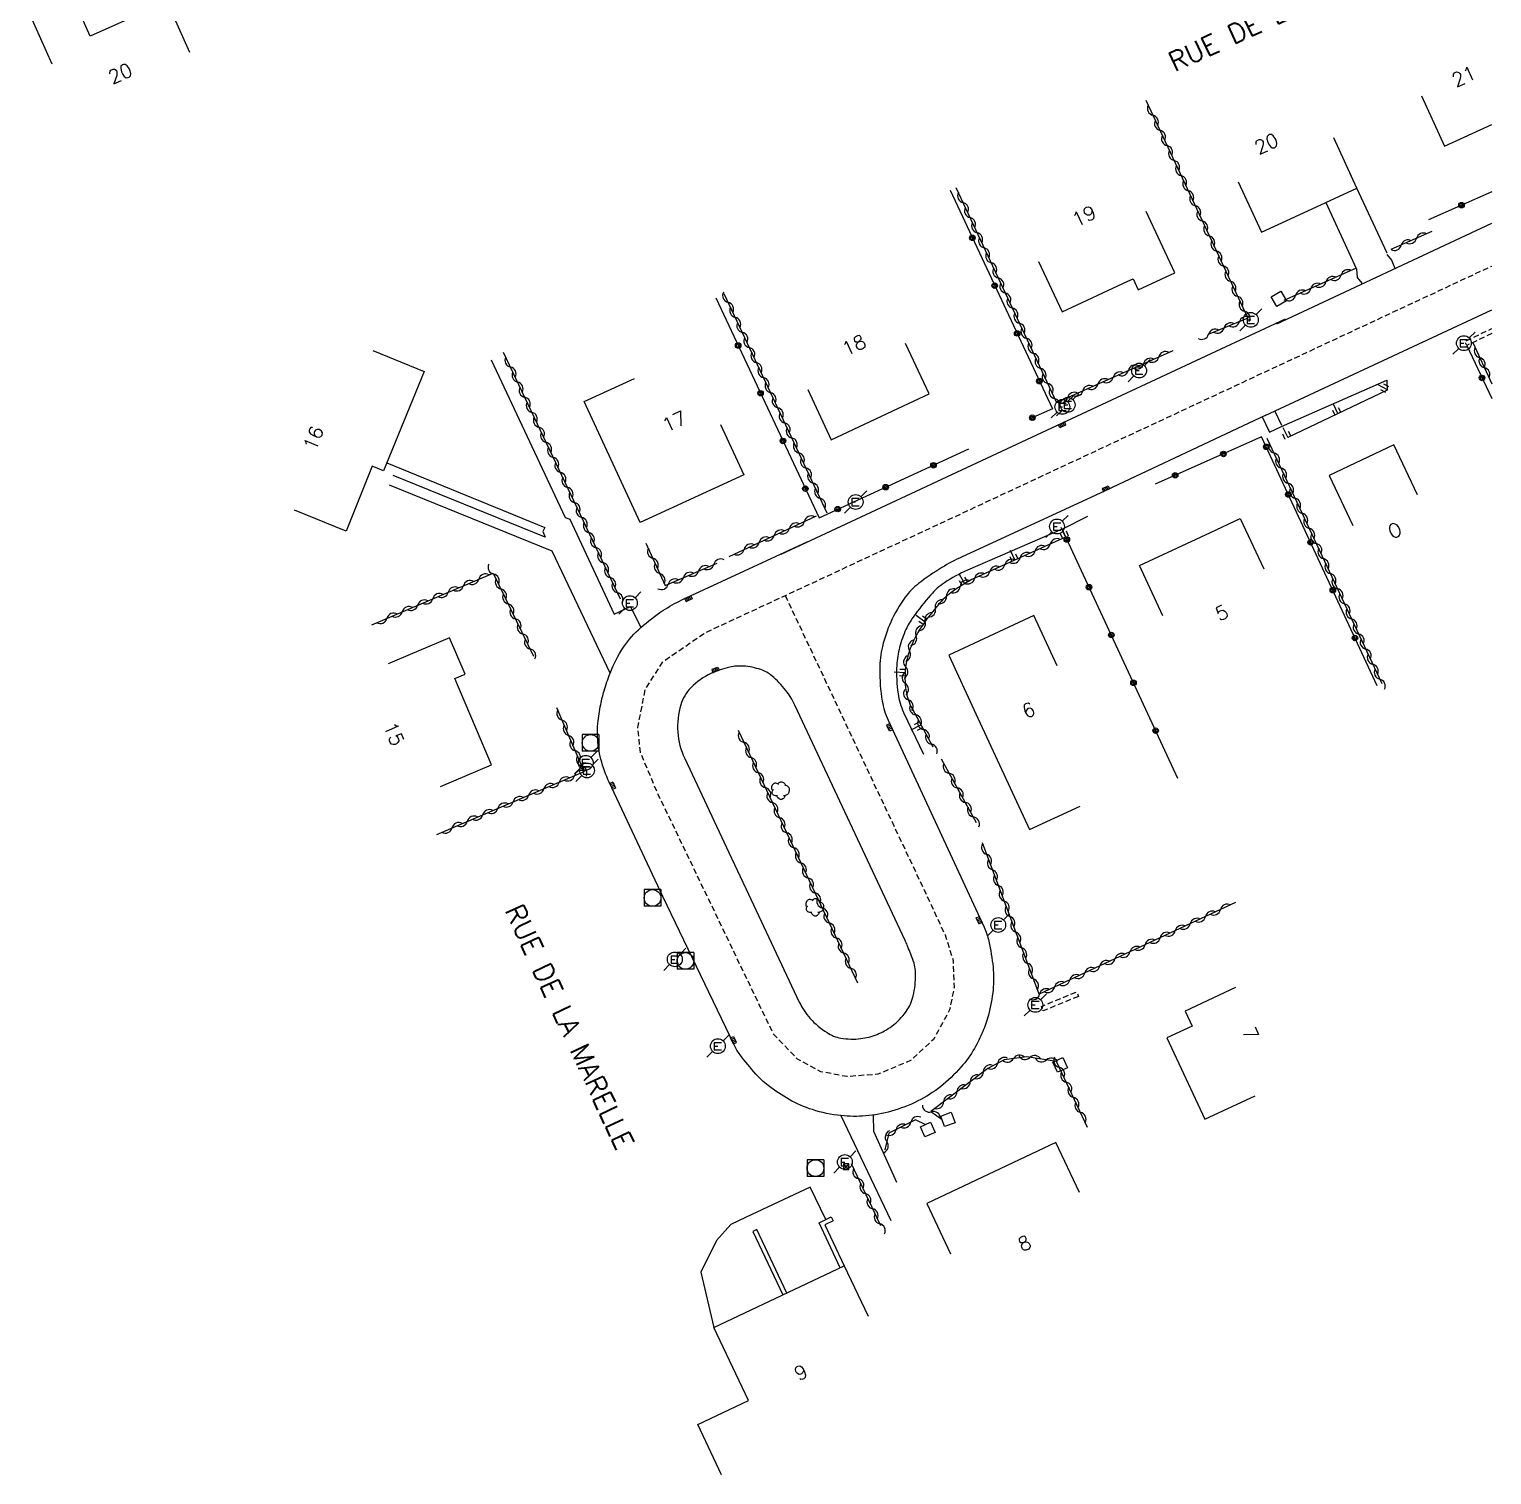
# Model space of a CAD drawing. Header units: millimetres. Extents: x 127000 to 128000, y 141000 to 142000.
# Drawn here: x 127868.1 to 128000, y 141641.7 to 141772 of the extents above; entities that cross this region are included whole.
import ezdxf
from ezdxf.enums import TextEntityAlignment as Align

# ---------------------------------------------------------------- set-up
doc = ezdxf.new("R2010")
doc.units = ezdxf.units.MM
doc.linetypes.add('DASHED', pattern=[0.75, 0.5, -0.25])
doc.layers.get('0').update_dxf_attribs({"linetype": 'CONTINUOUS'})
for name, color, linetype in [('W0001', 6, 'DASHED'), ('W0008', 7, 'CONTINUOUS'), ('W0100', 7, 'CONTINUOUS'), ('W0112', 1, 'DASHED'), ('W0211', 2, 'CONTINUOUS'), ('W0300', 7, 'CONTINUOUS'), ('W0310', 3, 'CONTINUOUS'), ('W0322', 7, 'CONTINUOUS'), ('W0330', 7, 'CONTINUOUS'), ('W0400', 7, 'CONTINUOUS'), ('W0420', 7, 'CONTINUOUS'), ('W0471', 7, 'CONTINUOUS'), ('W0989', 7, 'CONTINUOUS'), ('W0991', 7, 'CONTINUOUS')]:
    doc.layers.add(name, color=color, linetype=linetype)
doc.styles.get("Standard").update_dxf_attribs({"font": 'romans.shx', "width": 0.85})

# ---------------------------------------------------------------- blocks, each defined once
blk = doc.blocks.new('t310o')
at = {"color": 0, "linetype": 'Continuous'}
for centre, start, end in [((-0.5, 0.38), 216.8699, 323.1304), ((0.5, -0.37), 36.8699, 143.1303)]:
    blk.add_arc(centre, 0.625, start, end, dxfattribs=at)
blk = doc.blocks.new('t322o')
at = {"color": 0, "linetype": 'Continuous'}
for radius in [0.25, 0.15]:
    blk.add_circle((0, 0), radius, dxfattribs=at)
blk = doc.blocks.new('t211o')
at = {"color": 0, "linetype": 'Continuous'}
for p, q in [((-0.29, 0.5), (-0.29, 0)), ((0, 1), (0, 0)), ((0.29, 0.5), (0.29, 0))]:
    blk.add_line(p, q, dxfattribs=at)
blk = doc.blocks.new('t112o')
at = {"color": 0, "linetype": 'Continuous'}
for p, q in [((-0.5, 0.5), (0.5, 0.5)), ((-0.5, -0.5), (-0.5, 0.5)), ((0.5, 0.5), (0.5, -0.5)), ((0.5, -0.5), (-0.5, -0.5))]:
    blk.add_line(p, q, dxfattribs=at)
blk = doc.blocks.new('T400')
for p, q in [((-0.15, 0.3), (0.15, 0.3)), ((-0.15, -0.25), (-0.15, 0.3)), ((-0.15, 0.15), (0.15, 0.15)), ((-0.15, 0), (0.15, 0)), ((0.15, 0.3), (0.15, -0.25)), ((-0.15, -0.15), (0.15, -0.15)), ((-0.15, -0.25), (-0.15, -0.3)), ((-0.15, -0.3), (0.15, -0.3)), ((0.15, -0.3), (0.15, -0.25))]:
    blk.add_line(p, q)
blk = doc.blocks.new('T471')
for p, q in [((-0.333334, 0.333334), (-0.333334, -0.333334)), ((-0.333334, 0.333334), (0.333334, 0.333334)), ((-0.333334, 0), (0, 0)), ((0.500001, 0.500001), (1.000002, 1.000002)), ((-0.500001, -0.500001), (-1.000002, -1.000002)), ((-0.333334, -0.333334), (0.333334, -0.333334))]:
    blk.add_line(p, q)
blk.add_ellipse((0, 0), major_axis=(0.471405, 0.471405), ratio=1, start_param=5.4977871438, end_param=11.780972451)
blk = doc.blocks.new('T420')
for p, q in [((0.75, 0.75), (-0.75, 0.75)), ((-0.75, 0.75), (-0.75, -0.75)), ((0.75, 0.75), (0.75, -0.75)), ((0.75, -0.75), (-0.75, -0.75))]:
    blk.add_line(p, q)
blk.add_ellipse((0, 0), major_axis=(-0.53, 0.53), ratio=1, start_param=3.926991, end_param=10.210176)
blk = doc.blocks.new('T300')
for p, q in [((-0.8, 0.51), (-0.86, 0.34)), ((-0.86, 0.34), (-0.86, 0.17)), ((-0.86, 0.17), (-0.74, 0.06)), ((-0.69, 0.63), (-0.8, 0.51)), ((-0.8, -0.06), (-0.74, 0.06)), ((-0.74, 0.06), (-0.69, 0.11)), ((-0.57, 0.69), (-0.69, 0.63)), ((-0.46, 0.69), (-0.57, 0.69)), ((-0.29, 0.63), (-0.46, 0.69)), ((-0.29, 0.63), (-0.17, 0.74)), ((-0.23, 0.57), (-0.29, 0.63)), ((-0.17, 0.74), (-0.06, 0.8)), ((-0.06, 0.8), (0.06, 0.8)), ((0.06, 0.8), (0.23, 0.74)), ((0.23, 0.74), (0.34, 0.63)), ((0.34, 0.63), (0.4, 0.51)), ((0.46, 0.46), (0.34, 0.46)), ((0.4, 0.51), (0.4, 0.46)), ((0.57, 0.4), (0.46, 0.46)), ((0.57, 0.4), (0.69, 0.29)), ((0.69, 0.29), (0.74, 0.17)), ((0.74, 0.06), (0.69, -0.17)), ((0.74, 0.17), (0.74, 0.06)), ((-0.8, -0.17), (-0.8, -0.06)), ((-0.8, -0.23), (-0.8, -0.17)), ((-0.74, -0.34), (-0.8, -0.23)), ((-0.69, -0.4), (-0.74, -0.34)), ((-0.51, -0.46), (-0.69, -0.4)), ((-0.4, -0.46), (-0.51, -0.46)), ((-0.4, -0.46), (-0.34, -0.46)), ((-0.34, -0.46), (-0.34, -0.4)), ((-0.34, -0.51), (-0.34, -0.46)), ((-0.29, -0.63), (-0.34, -0.51)), ((-0.17, -0.74), (-0.29, -0.63)), ((-0.06, -0.8), (-0.17, -0.74)), ((0.06, -0.8), (-0.06, -0.8)), ((0.17, -0.74), (0.06, -0.8)), ((0.23, -0.69), (0.17, -0.74)), ((0.29, -0.46), (0.23, -0.46)), ((0.29, -0.63), (0.23, -0.69)), ((0.46, -0.4), (0.29, -0.46)), ((0.34, -0.51), (0.29, -0.63)), ((0.34, -0.51), (0.34, -0.46)), ((0.57, -0.34), (0.46, -0.4)), ((0.63, -0.29), (0.57, -0.34)), ((0.69, -0.17), (0.63, -0.29))]:
    blk.add_line(p, q)
blk = doc.blocks.new('t330o')
at = {"color": 0, "linetype": 'Continuous'}
for p, q in [((0.25, -0.25), (-0.25, 0.25)), ((-0.25, -0.25), (0.25, 0.25)), ((-0.25, 0.25), (-0.25, -0.25)), ((0.25, 0.25), (-0.25, 0.25)), ((0.25, -0.25), (0.25, 0.25)), ((-0.25, -0.25), (0.25, -0.25)), ((-0.25, -0.25), (-0.25, -0.25))]:
    blk.add_line(p, q, dxfattribs=at)

msp = doc.modelspace()

# ---------------------------------------------------------------- linework, layer by layer
at = {"layer": 'W0001', "flags": 128}
msp.add_lwpolyline([(127936.3, 141720.93), (127949.45, 141693.07), (127950.72, 141690.34), (127951.44, 141688.04), (127951.53, 141685.61), (127951.12, 141683.61), (127949.68, 141680.93), (127947.61, 141679.04), (127944.66, 141677.79), (127941.87, 141677.58), (127939.5, 141678.02), (127937.42, 141679.16), (127935.25, 141681.4), (127924.8, 141703.13), (127923.25, 141706.8), (127923.01, 141709.03), (127923.7, 141712.49), (127925.27, 141714.97), (127929.09, 141717.58), (127950.76, 141727.65), (128000, 141750.62)], dxfattribs=at)
at = {"layer": 'W0008', "flags": 128}
for points in [[(127990.56, 141751.78), (127987.85, 141757.64)], [(127985.05, 141756.35), (127987.81, 141750.35), (127987.88, 141749.6), (127988.28, 141749.09)], [(127980.62, 141745.41), (128000, 141754.47)], [(127990.54, 141751.65), (127990.97, 141751.15), (127991.27, 141750.43)], [(127979.57, 141737.15), (128000, 141746.67)], [(127935.93, 141724.66), (127962.59, 141737.09), (127981.42, 141745.86)], [(127909.8, 141742.16), (127916.47, 141727.96), (127916.88, 141727.8), (127920.89, 141719.25), (127922.36, 141719.94), (127923.29, 141718.05)], [(127979.31, 141737.03), (127979.97, 141735.64), (127981.06, 141736.17)], [(127981.07, 141736.24), (127980.45, 141737.56)], [(127900.39, 141732.89), (127914.63, 141727.07), (127914.46, 141726.71), (127914.67, 141726.19), (127900.96, 141731.74)], [(127920.51, 141713.92), (127915.29, 141724.93), (127900.62, 141730.87)], [(127941.33, 141674.06), (127945.81, 141664.6)], [(127946.38, 141668.03), (127944.29, 141672.63), (127944.27, 141674.12)], [(127939.97, 141664.7), (127938.55, 141667.61), (127932.77, 141664.92), (127931.39, 141664.24), (127930.1, 141662.8), (127928.69, 141659.95), (127929.88, 141654.96)]]:
    msp.add_lwpolyline(points, dxfattribs=at)
msp.add_lwpolyline([(127979.63, 141737.18), (127964.26, 141729.95), (127952.25, 141724.42, 0.030177), (127950.43, 141723.45, 0.02452), (127948.33, 141722.01, 0.073913), (127947.13, 141720.78, 0.048706), (127945.82, 141718.54, 0.049768), (127945.07, 141716.34, 0.056616), (127944.82, 141714.3, 0.042321), (127945.05, 141711.42, 0.067894), (127945.58, 141709.69), (127954.23, 141691.05, -0.053676), (127954.66, 141689.78, -0.029981), (127955.04, 141687.43, -0.049194), (127955.04, 141685.41, -0.042491), (127954.62, 141683.11, -0.032982), (127954.11, 141681.65, -0.029748), (127953.36, 141680.11, -0.052699), (127952.15, 141678.43, -0.042478), (127950.29, 141676.67, -0.051995), (127948.27, 141675.38, -0.048505), (127945.88, 141674.46, -0.046064), (127943.56, 141674.04, -0.048759), (127941.33, 141674.06, -0.048573), (127938.75, 141674.6, -0.05635), (127936.66, 141675.51, -0.031154), (127934.77, 141676.78, -0.046474), (127933.65, 141677.81, -0.022603), (127932.23, 141679.54, -0.048884), (127931.69, 141680.43), (127925.26, 141693.82), (127920.43, 141704.11, -0.046551), (127919.69, 141706.19, -0.050881), (127919.38, 141708.19, -0.036713), (127919.41, 141709.41, -0.026034), (127919.67, 141711.12, -0.022315), (127919.98, 141712.35, -0.017168), (127920.51, 141713.92, -0.057965), (127921.73, 141716.28, -0.065714), (127923.29, 141718.05, -0.031078), (127925.27, 141719.57, -0.039732), (127926.98, 141720.53), (127938.27, 141725.76)], format="xyb", dxfattribs=at)
msp.add_lwpolyline([(127932.74, 141694.52), (127937.57, 141684.3, 0.073481), (127938.55, 141682.82, 0.065791), (127940.07, 141681.54, 0.100392), (127941.31, 141681.05, 0.074231), (127943.11, 141681, 0.063737), (127944.58, 141681.38, 0.063991), (127945.91, 141682.12, 0.080413), (127947.2, 141683.43, 0.095494), (127947.84, 141684.85, 0.061469), (127948.06, 141686.79, 0.089158), (127947.81, 141688.12, 0.004546), (127947.3, 141689.42, 0.013453), (127947.11, 141689.85), (127937.18, 141711.06, 0.057984), (127936.36, 141712.38, 0.049307), (127935.1, 141713.69, 0.093451), (127934.11, 141714.25, 0.065274), (127932.53, 141714.57, 0.07393), (127931.3, 141714.47, 0.050653), (127929.6, 141713.9, 0.094948), (127927.8, 141712.62, 0.117264), (127926.89, 141711.07, 0.093041), (127926.61, 141708.64, 0.092068), (127927.24, 141706.25), (127931.23, 141697.78)], format="xyb", close=True, dxfattribs=at)
at = {"layer": 'W0100', "flags": 128}
for points in [[(127882.63, 141769.86), (127880.59, 141774.43), (127873.65, 141771.35), (127871.97, 141775.11), (127868.15, 141773.42), (127870.18, 141768.85)], [(127993.66, 141765.96), (127995.75, 141761.42), (128000, 141763.38)], [(127977.14, 141758.2), (127979.23, 141753.66), (127982.24, 141755.05), (127987.85, 141757.64), (127985.76, 141762.18)], [(127959.15, 141751.02), (127961.27, 141746.49), (127967.18, 141749.25), (127967.67, 141749.48), (127968.13, 141748.48), (127971.43, 141750.02), (127968.84, 141755.55)], [(127938.33, 141739.49), (127940.46, 141734.96), (127946.47, 141737.78), (127949.29, 141739.11), (127947.16, 141743.63)], [(127899.12, 141743), (127903.75, 141741.11), (127900.09, 141732.17), (127899.07, 141732.58), (127896.71, 141726.74), (127892.07, 141728.62)], [(127930.48, 141736.35), (127932.57, 141731.8), (127923.22, 141727.5), (127918.19, 141738.4), (127922.73, 141740.49)], [(127993.31, 141729.99), (127991.17, 141734.51), (127985.34, 141731.75), (127987.49, 141727.23)], [(127970.34, 141719.11), (127968.23, 141723.65), (127974.63, 141726.62), (127977.33, 141727.87), (127979.44, 141723.34)], [(127960.82, 141714.59), (127958.71, 141719.12), (127951.05, 141715.56), (127953.5, 141710.28), (127958.34, 141699.84), (127962.88, 141701.95)], [(127905.22, 141703.71), (127909.82, 141705.67), (127906.52, 141713.44), (127907.44, 141713.84), (127906.04, 141717.12), (127900.52, 141714.77)], [(127976.89, 141685.6), (127972.35, 141683.48), (127972.99, 141682.12), (127970.71, 141681.06), (127974.14, 141673.73), (127978.67, 141675.84)], [(127962.84, 141667.12), (127960.7, 141671.64), (127949.06, 141666.14), (127951.2, 141661.62)], [(127941.27, 141660.35), (127939.35, 141664.4), (127940.46, 141664.94), (127940.64, 141664.58), (127939.88, 141664.21), (127941.63, 141660.52)], [(127936.45, 141658.07), (127933.74, 141663.79), (127933.38, 141663.62), (127936.09, 141657.9)], [(127930.57, 141641.7), (127928.43, 141646.22), (127933, 141648.38), (127929.88, 141654.96), (127941.63, 141660.52), (127943.77, 141656)]]:
    msp.add_lwpolyline(points, dxfattribs=at)
at = {"layer": 'W0112', "flags": 128}
msp.add_lwpolyline([(128000, 141744.54), (127997.76, 141743.47), (127997.59, 141743.83), (128000, 141744.98)], dxfattribs=at)
msp.add_lwpolyline([(127962.73, 141684.8), (127959.56, 141683.49), (127959.4, 141683.9), (127962.57, 141685.21)], close=True, dxfattribs=at)
at = {"layer": 'W0211', "flags": 128}
msp.add_lwpolyline([(127981.06, 141736.17), (127990.54, 141740.35), (127990.56, 141739.43), (127981.61, 141735.16)], dxfattribs=at)
msp.add_lwpolyline([(127961.27, 141726.9), (127952.75, 141723.21, 0.045856), (127950.66, 141722.08, 0.066717), (127949.43, 141721, 0.023164), (127947.82, 141718.96, 0.048068), (127947.19, 141717.88, 0.045696), (127946.61, 141716.25, 0.048823), (127946.36, 141714.64, 0.049739), (127946.48, 141712.07, 0.074014), (127946.98, 141710.4), (127948.76, 141706.63)], format="xyb", dxfattribs=at)
at = {"layer": 'W0310', "flags": 128}
for points in [[(127968.82, 141765.56), (127978, 141745.91), (127974.44, 141744.46)], [(127951.69, 141757.7), (127960.76, 141738.31), (127971.28, 141743.01)], [(127994.59, 141753.72), (127990.9, 141752.1)], [(127987.79, 141750.42), (127981.27, 141747.51)], [(127940.09, 141728.35), (127930.81, 141748.11)], [(127998.28, 141743.72), (128000, 141740.02)], [(127910.88, 141742.87), (127921.42, 141720.64)], [(127979.73, 141735.12), (127990.09, 141712.99)], [(127931.24, 141724.45), (127939.12, 141728.1)], [(127923.75, 141725.65), (127925.47, 141721.82), (127930.16, 141723.86)], [(127899.02, 141718.29), (127909.97, 141722.95), (127913.62, 141715.46)], [(127904.88, 141699.4), (127918.18, 141705.06), (127915.71, 141710.81)], [(127942.86, 141686), (127932.08, 141708.76)], [(127950.35, 141706.21), (127953.53, 141700.49)], [(127976.89, 141693.27), (127959.2, 141685), (127954.08, 141698.64)], [(127963.57, 141673), (127960.76, 141678.95), (127958.08, 141679.35), (127956.03, 141679.09), (127954.57, 141678.32), (127949.43, 141674.44), (127950.45, 141673.71)], [(127948.98, 141673.23), (127948.04, 141673.67), (127945.64, 141672.47), (127945.27, 141670.97)], [(127942.25, 141669.74), (127944.89, 141664.17)]]:
    msp.add_lwpolyline(points, dxfattribs=at)
msp.add_lwpolyline([(127961.56, 141726.19), (127953.14, 141722.37, 0.040155), (127951.22, 141721.17, 0.06138), (127950.14, 141720.15, 0.017558), (127948.67, 141718.24, 0.035161), (127948.05, 141717.21, 0.040907), (127947.45, 141715.78, 0.047493), (127947.16, 141714.48, 0.070193), (127947.19, 141712.39, 0.085175), (127947.74, 141710.75), (127949.61, 141707.29)], format="xyb", dxfattribs=at)
at = {"layer": 'W0322', "flags": 128}
for points in [[(127951.17, 141757.46), (127960.39, 141737.74), (127958.35, 141736.85)], [(128000, 141757.32), (127994.31, 141754.79)], [(127930.04, 141747.75), (127939.35, 141727.94), (127952.87, 141734.14)], [(127997.76, 141743.47), (128000, 141738.67)], [(127989.67, 141712.8), (127979.25, 141735.22), (127969.67, 141730.97)], [(127971.7, 141704.44), (127961.27, 141726.9), (127963.58, 141728.08)]]:
    msp.add_lwpolyline(points, dxfattribs=at)

# ---------------------------------------------------------------- block references
at = {"layer": 'W0112'}
for p, rotation in [((127980.81, 141747.66), 299.919914082369), ((127961.09, 141678.63), 204.3132630783176), ((127950.97, 141673.72), 20.43422577128746), ((127949.15, 141672.8), 24.40265513188915)]:
    msp.add_blockref('t112o', p, dxfattribs=dict(at, rotation=rotation))
at = {"layer": 'W0211'}
for p, rotation in [((127990.56, 141739.51), 62.26466641728423), ((127986.12, 141737.31), 25.52180450279077), ((127981.61, 141735.16), 25.52180450278718), ((127961.56, 141726.19), 24.44234048916761), ((127957.01, 141724.12), 24.44234048916417), ((127952.48, 141722), 30.30312453428471), ((127948.92, 141718.57), 53.83345674497222), ((127947.11, 141713.99), 86.63042176892286), ((127948.53, 141709.29), 118.3630380882384)]:
    msp.add_blockref('t211o', p, dxfattribs=dict(at, rotation=rotation))
at = {"layer": 'W0300'}
for p in [(127935.93, 141703.34), (127939.02, 141692.84)]:
    msp.add_blockref('T300', p, dxfattribs=at)
at = {"layer": 'W0310'}
for p, rotation in [((127969.45, 141764.2), 295.0511934967466), ((127970.09, 141762.84), 295.0511934967466), ((127970.72, 141761.48), 295.0511934967466), ((127971.36, 141760.13), 295.0511934967466), ((127971.99, 141758.77), 295.0511934967466), ((127972.63, 141757.41), 295.0511934967466), ((127952.33, 141756.34), 295.078227733688), ((127973.26, 141756.05), 295.0511934967466), ((127952.96, 141754.98), 295.078227733688), ((127973.9, 141754.69), 295.0511934967466), ((127953.6, 141753.62), 295.078227733688), ((127974.53, 141753.33), 295.0511934967466), ((127954.23, 141752.26), 295.078227733688), ((127975.17, 141751.97), 295.0511934967466), ((127991.84, 141752.51), 203.6802312756586), ((127993.21, 141753.12), 203.6802312756586), ((127954.87, 141750.91), 295.078227733688), ((127975.8, 141750.61), 295.0511934967466), ((127955.51, 141749.55), 295.078227733688), ((127976.44, 141749.25), 295.0511934967466), ((127986.42, 141749.81), 204.0818300864961), ((127956.14, 141748.19), 295.078227733688), ((127977.07, 141747.9), 295.0511934967466), ((127983.68, 141748.59), 204.0818300864961), ((127985.05, 141749.2), 204.0818300864961), ((127931.16, 141747.35), 115.1685343855332), ((127956.78, 141746.83), 295.078227733688), ((127977.71, 141746.54), 295.0511934967466), ((127982.32, 141747.98), 204.0818300864961), ((127931.8, 141746), 115.1685343855332), ((127957.41, 141745.47), 295.078227733688), ((127977.25, 141745.61), 202.0980846095913), ((127932.44, 141744.64), 115.1685343855332), ((127958.05, 141744.11), 295.078227733688), ((127974.47, 141744.48), 202.0980846095913), ((127975.86, 141745.04), 202.0980846095913), ((127933.07, 141743.28), 115.1685343855332), ((127958.68, 141742.75), 295.078227733688), ((127911.53, 141741.51), 295.3718685094706), ((127933.71, 141741.92), 115.1685343855332), ((127959.32, 141741.39), 295.078227733688), ((127968.61, 141741.82), 24.1105785965343), ((127969.98, 141742.43), 24.1105785965343), ((127998.91, 141742.36), 294.9973904698425), ((127999.33, 141741.45), 294.9973904698425), ((127912.17, 141740.16), 295.3718685094706), ((127934.35, 141740.57), 115.1685343855332), ((127959.96, 141740.04), 295.078227733688), ((127965.87, 141740.59), 24.1105785965343), ((127967.24, 141741.21), 24.1105785965343), ((127912.81, 141738.8), 295.3718685094706), ((127934.99, 141739.21), 115.1685343855332), ((127960.59, 141738.68), 295.078227733688), ((127963.13, 141739.37), 24.1105785965343), ((127964.5, 141739.98), 24.1105785965343), ((127913.45, 141737.45), 295.3718685094706), ((127935.63, 141737.85), 115.1685343855332), ((127961.76, 141738.75), 24.1105785965343), ((127914.1, 141736.09), 295.3718685094706), ((127936.26, 141736.49), 115.1685343855332), ((127914.74, 141734.73), 295.3718685094706), ((127936.9, 141735.14), 115.1685343855332), ((127915.38, 141733.38), 295.3718685094706), ((127937.54, 141733.78), 115.1685343855332), ((127980.37, 141733.76), 295.0773525751111), ((127916.03, 141732.02), 295.3718685094706), ((127938.18, 141732.42), 115.1685343855332), ((127981, 141732.41), 295.0773525751111), ((127916.67, 141730.67), 295.3718685094706), ((127938.82, 141731.06), 115.1685343855332), ((127981.64, 141731.05), 295.0773525751111), ((127917.31, 141729.31), 295.3718685094706), ((127939.45, 141729.7), 115.1685343855332), ((127982.27, 141729.69), 295.0773525751111), ((127917.95, 141727.96), 295.3718685094706), ((127982.91, 141728.33), 295.0773525751111), ((127918.6, 141726.6), 295.3718685094706), ((127936.68, 141726.97), 24.84396398160748), ((127938.04, 141727.6), 24.84396398160748), ((127983.54, 141726.97), 295.0773525751111), ((127933.96, 141725.71), 24.84396398160748), ((127935.32, 141726.34), 24.84396398160748), ((127984.18, 141725.61), 295.0773525751111), ((127919.24, 141725.25), 295.3718685094706), ((127924.37, 141724.28), 294.1894399033825), ((127932.6, 141725.08), 24.84396398160748), ((127957.47, 141724.33), 204.4423404892409), ((127958.83, 141724.95), 204.4423404892409), ((127960.2, 141725.57), 204.4423404892409), ((127984.82, 141724.25), 295.0773525751111), ((127910.01, 141722.86), 295.9546832252559), ((127919.88, 141723.89), 295.3718685094706), ((127924.98, 141722.91), 294.1894399033825), ((127928.5, 141723.14), 23.57403226112334), ((127929.87, 141723.74), 23.57403226112334), ((127954.74, 141723.09), 204.4423404892409), ((127956.1, 141723.71), 204.4423404892409), ((127985.45, 141722.9), 295.0773525751111), ((127907.3, 141721.81), 23.06207944031567), ((127908.68, 141722.4), 23.06207944031567), ((127910.67, 141721.52), 295.9546832252559), ((127920.52, 141722.54), 295.3718685094706), ((127925.75, 141721.94), 23.57403226112334), ((127927.12, 141722.54), 23.57403226112334), ((127952.06, 141721.75), 212.3220971053043), ((127953.37, 141722.47), 204.4423404892409), ((127986.09, 141721.54), 295.0773525751111), ((127904.54, 141720.64), 23.06207944031567), ((127905.92, 141721.22), 23.06207944031567), ((127911.33, 141720.17), 295.9546832252559), ((127921.17, 141721.18), 295.3718685094706), ((127950.84, 141720.87), 220.9810092792928), ((127986.72, 141720.18), 295.0773525751111), ((127901.78, 141719.46), 23.06207944031567), ((127903.16, 141720.05), 23.06207944031567), ((127911.98, 141718.82), 295.9546832252559), ((127949.83, 141719.77), 231.3223582978183), ((127987.36, 141718.82), 295.0773525751111), ((127900.4, 141718.87), 23.06207944031567), ((127912.64, 141717.47), 295.9546832252559), ((127948.92, 141718.58), 233.8291469873155), ((127988, 141717.46), 295.0773525751111), ((127913.3, 141716.12), 295.9546832252559), ((127948.1, 141717.32), 241.7663812635618), ((127988.63, 141716.1), 295.0773525751111), ((127947.5, 141715.95), 250.9193033230015), ((127989.27, 141714.74), 295.0773525751111), ((127947.16, 141714.49), 262.7792888121703), ((127947.12, 141712.99), 274.2477465959826), ((127989.9, 141713.39), 295.0773525751111), ((127947.4, 141711.52), 288.890718685386), ((127916.19, 141709.7), 113.2426837975961), ((127948.05, 141710.17), 298.3630380883346), ((127916.78, 141708.32), 113.2426837975961), ((127948.76, 141708.85), 298.3630380883346), ((127917.37, 141706.95), 113.2426837975961), ((127932.58, 141707.69), 115.3496647826776), ((127949.48, 141707.53), 298.3630380883346), ((127917.96, 141705.57), 113.2426837975961), ((127933.23, 141706.33), 115.3496647826776), ((127917.31, 141704.69), 23.06207944036483), ((127933.87, 141704.98), 115.3496647826776), ((127951.08, 141704.9), 299.0882488911022), ((127914.55, 141703.51), 23.06207944036483), ((127915.93, 141704.1), 23.06207944036483), ((127934.51, 141703.62), 115.3496647826776), ((127951.81, 141703.59), 299.0882488911022), ((127911.78, 141702.34), 23.06207944036483), ((127913.17, 141702.93), 23.06207944036483), ((127935.15, 141702.27), 115.3496647826776), ((127952.54, 141702.28), 299.0882488911022), ((127909.02, 141701.16), 23.06207944036483), ((127910.4, 141701.75), 23.06207944036483), ((127935.8, 141700.91), 115.3496647826776), ((127953.27, 141700.97), 299.0882488911022), ((127906.26, 141699.99), 23.06207944036483), ((127907.64, 141700.58), 23.06207944036483), ((127936.44, 141699.55), 115.3496647826776), ((127937.08, 141698.2), 115.3496647826776), ((127954.46, 141697.61), 110.6099578662446), ((127937.72, 141696.84), 115.3496647826776), ((127938.36, 141695.49), 115.3496647826776), ((127954.99, 141696.21), 110.6099578662446), ((127939.01, 141694.13), 115.3496647826776), ((127955.52, 141694.81), 110.6099578662446), ((127939.65, 141692.78), 115.3496647826776), ((127956.05, 141693.4), 110.6099578662446), ((127940.29, 141691.42), 115.3496647826776), ((127956.57, 141692), 110.6099578662446), ((127972.82, 141691.36), 205.044161011262), ((127974.18, 141692), 205.044161011262), ((127975.54, 141692.63), 205.044161011262), ((127940.93, 141690.07), 115.3496647826776), ((127957.1, 141690.59), 110.6099578662446), ((127970.1, 141690.09), 205.044161011262), ((127971.46, 141690.73), 205.044161011262), ((127941.58, 141688.71), 115.3496647826776), ((127957.63, 141689.19), 110.6099578662446), ((127967.38, 141688.82), 205.044161011262), ((127968.74, 141689.46), 205.044161011262), ((127942.22, 141687.35), 115.3496647826776), ((127958.16, 141687.79), 110.6099578662446), ((127964.66, 141687.55), 205.044161011262), ((127966.02, 141688.19), 205.044161011262), ((127958.69, 141686.38), 110.6099578662446), ((127961.95, 141686.28), 205.044161011262), ((127963.31, 141686.92), 205.044161011262), ((127959.23, 141685.01), 205.044161011262), ((127960.59, 141685.65), 205.044161011262), ((127954.17, 141678.02), 217.0772621956548), ((127955.46, 141678.79), 207.7263290468094), ((127956.88, 141679.2), 187.2129836243054), ((127958.36, 141679.3), 171.4983690342752), ((127959.85, 141679.08), 171.4983690342752), ((127961.01, 141678.42), 115.3011930052477), ((127952.98, 141677.12), 217.0772621956548), ((127961.65, 141677.07), 115.3011930052477), ((127951.78, 141676.21), 217.0772621956548), ((127962.29, 141675.71), 115.3011930052477), ((127949.48, 141674.4), 324.0702539824802), ((127950.58, 141675.31), 217.0772621956548), ((127962.93, 141674.35), 115.3011930052477), ((127947.63, 141673.47), 206.6265362162527), ((127945.45, 141671.72), 256.1824940387946), ((127946.29, 141672.79), 206.6265362162527), ((127942.89, 141668.38), 295.3011930052703), ((127943.53, 141667.03), 295.3011930052703), ((127944.17, 141665.67), 295.3011930052703), ((127944.82, 141664.31), 295.3011930052703)]:
    msp.add_blockref('t310o', p, dxfattribs=dict(at, rotation=rotation))
at = {"layer": 'W0322'}
for p, rotation in [((127997.27, 141756.11), 204.0259154592748), ((127953.18, 141753.16), 295.0782277336731), ((127955.19, 141748.85), 295.0782277336731), ((127957.21, 141744.55), 295.0782277336731), ((127932.06, 141743.46), 295.1685343855153), ((127999.13, 141740.54), 294.9879590276444), ((127934.08, 141739.16), 295.1685343855153), ((127959.22, 141740.25), 295.0782277336731), ((127958.58, 141736.95), 203.6539394774055), ((127936.1, 141734.86), 295.1685343855153), ((127979.67, 141734.33), 114.922784757951), ((127949.67, 141732.67), 24.61986662693288), ((127975.81, 141733.69), 203.9331901946105), ((127971.46, 141731.76), 203.9331901946105), ((127938.12, 141730.56), 295.1685343855153), ((127945.36, 141730.69), 24.61986662693288), ((127981.67, 141730.03), 114.922784757951), ((127941.04, 141728.72), 24.61986662693288), ((127961.69, 141725.98), 114.9227847578845), ((127983.67, 141725.72), 114.922784757951), ((127963.69, 141721.68), 114.9227847578845), ((127985.67, 141721.41), 114.922784757951), ((127965.7, 141717.37), 114.9227847578845), ((127987.67, 141717.1), 114.922784757951), ((127967.7, 141713.06), 114.9227847578845), ((127969.7, 141708.75), 114.9227847578845)]:
    msp.add_blockref('t322o', p, dxfattribs=dict(at, rotation=rotation))
at = {"layer": 'W0330'}
msp.add_blockref('t330o', (127941.8, 141669.47), dxfattribs=at)
at = {"layer": 'W0400'}
for p, rotation in [((127961.27, 141736.31), 115.0115314454806), ((127965.2, 141730.56), 295.2063953131125), ((127927.57, 141720.64), 294.8346781407101), ((127930.01, 141714.23), 291.2556156949524), ((127945.71, 141709.05), 204.8853745912141), ((127920.75, 141703.79), 205.0998836951776), ((127953.78, 141691.67), 24.88537459121416), ((127931.65, 141680.86), 25.65318531157764)]:
    msp.add_blockref('T400', p, dxfattribs=dict(at, rotation=rotation))
at = {"layer": 'W0420'}
for p in [(127918.76, 141707.65), (127924.34, 141693.68), (127927.3, 141688), (127939.03, 141669.33)]:
    msp.add_blockref('T420', p, dxfattribs=at)
at = {"layer": 'W0471'}
for p in [(127978.28, 141745.77), (127997.49, 141743.67), (127968.21, 141741.2), (127961.29, 141737.93), (127961.77, 141738.11), (127942.65, 141729.36), (127960.81, 141727.15), (127922.3, 141720.25), (127918.32, 141705.86), (127918.43, 141705.17), (127955.51, 141691.24), (127926.35, 141688.14), (127958.85, 141684.04), (127930.23, 141680.32), (127941.68, 141669.88)]:
    msp.add_blockref('T471', p, dxfattribs=at)

# ---------------------------------------------------------------- texts
at = {"layer": 'W0989'}
for rotation, p in [(24.9664, (127981.9, 141773.95)), (294.9664, (127916.86, 141682.06))]:
    msp.add_text('RUE DE LA MARELLE', height=1.75, rotation=rotation, dxfattribs=at).set_placement(p, align=Align.MIDDLE)
at = {"layer": 'W0991'}
for s, rotation, p in [('20', 24.271, (127876.36, 141767.97)), ('21', 24.7599, (127997.48, 141767.72)), ('20', 24.7412, (127979.69, 141761.65)), ('19', 24.7412, (127963.24, 141755.14)), ('18', 24.7412, (127942.5, 141743.5)), ('17', 24.7412, (127926.29, 141736.62)), ('16', 68.0645, (127893.77, 141735.11)), ('O', 25.3725, (127991.26, 141726.8)), ('5', 25.3725, (127975.65, 141719.37)), ('6', 24.9007, (127958.24, 141710.6)), ('15', 293.0621, (127901.03, 141708.46)), ('7', 295.0442, (127978.26, 141681.45)), ('8', 25.3012, (127957.87, 141662.56)), ('9', 25.3263, (127937.71, 141650.92))]:
    msp.add_text(s, height=1.25, rotation=rotation, dxfattribs=at).set_placement(p, align=Align.MIDDLE)

doc.saveas('drawing.dxf')
